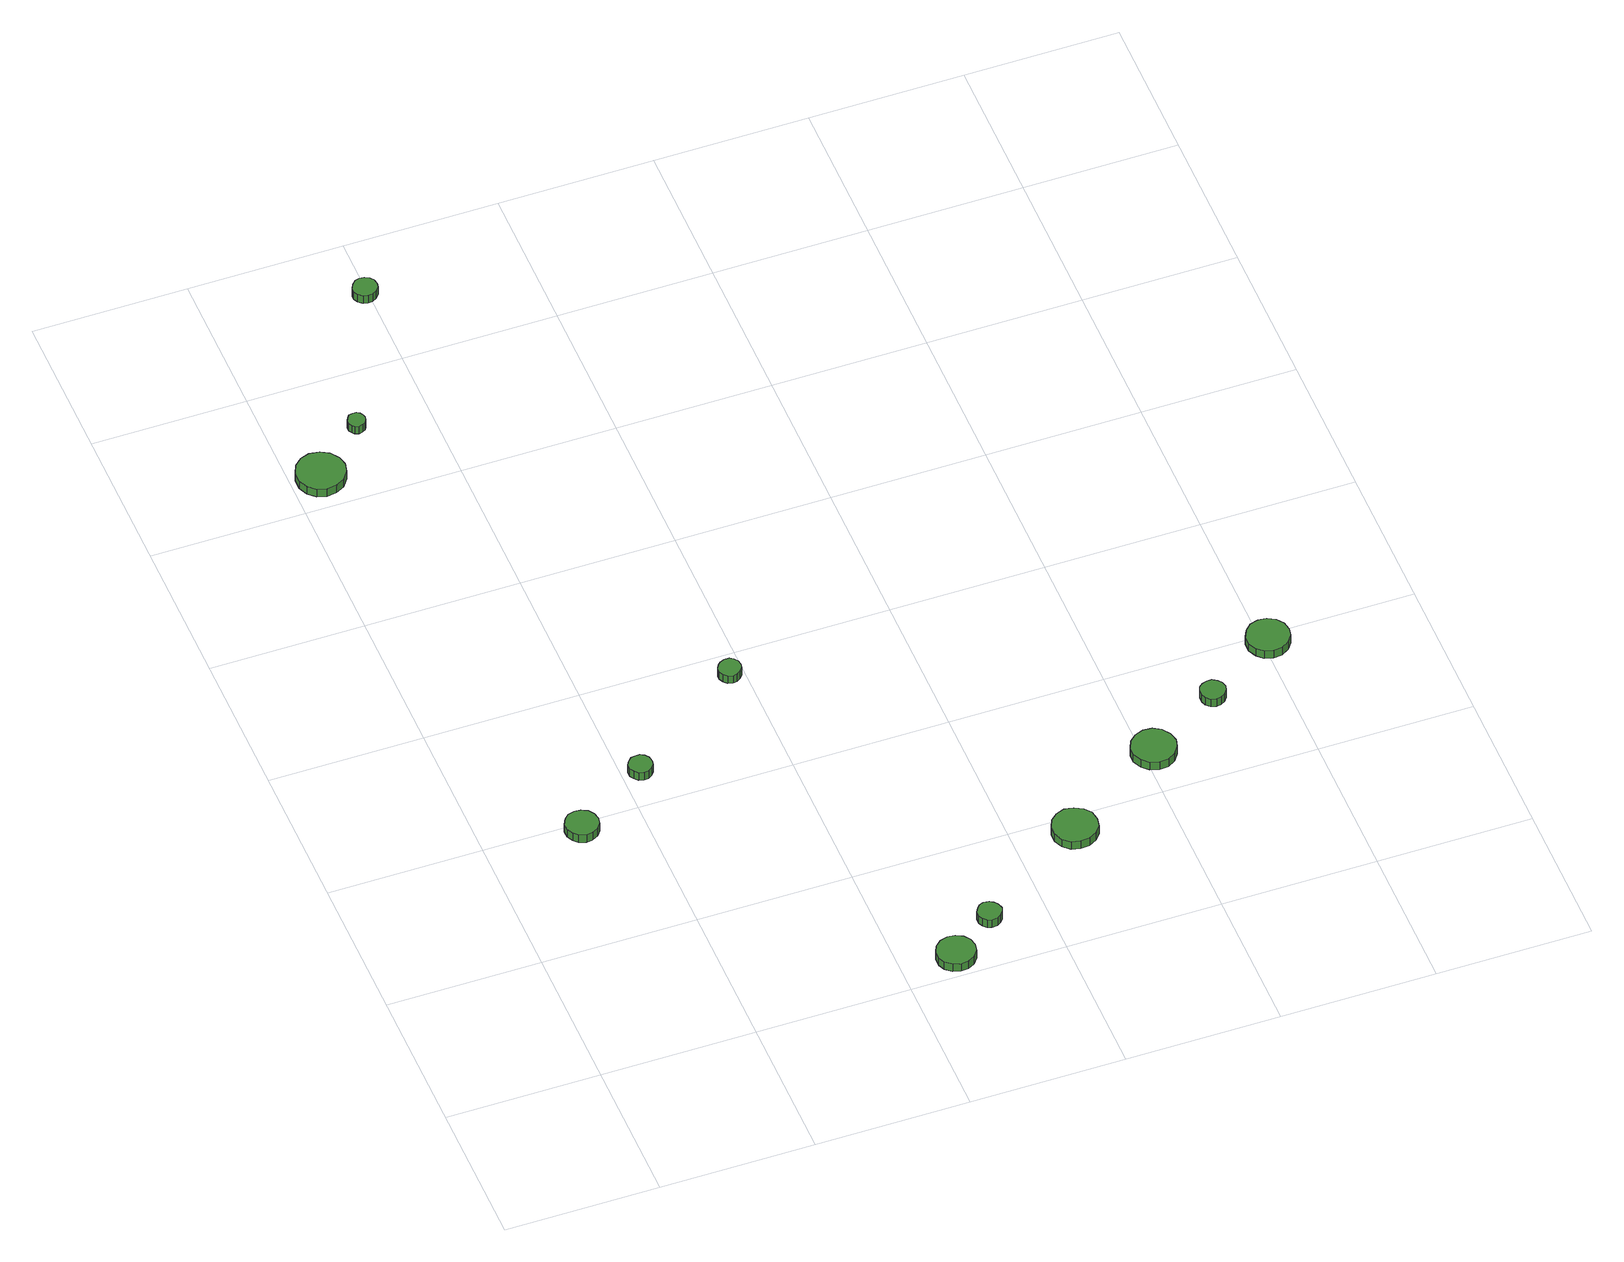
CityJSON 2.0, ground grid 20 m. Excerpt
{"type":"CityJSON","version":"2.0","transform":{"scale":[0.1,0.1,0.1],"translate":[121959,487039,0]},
"CityObjects":{
"tree1":{"type":"SolitaryVegetationObject","attributes":{"function":"something"},"geometry":[{"type":"MultiSurface","lod":"1","boundaries":[[[0,1,2,3,4,5,6,7,8,9,10,11,12,13,14]],[[15,16,17,18,19,20,21,22,23,24,25,26,27,28,29]],[[0,29,28,1]],[[1,28,27,2]],[[2,27,26,3]],[[3,26,25,4]],[[4,25,24,5]],[[5,24,23,6]],[[6,23,22,7]],[[7,22,21,8]],[[8,21,20,9]],[[9,20,19,10]],[[10,19,18,11]],[[11,18,17,12]],[[12,17,16,13]],[[13,16,15,14]],[[14,15,29,0]]]}]},
"tree2":{"type":"SolitaryVegetationObject","attributes":{"function":"something"},"geometry":[{"type":"MultiSurface","lod":"1","boundaries":[[[30,31,32,33,34,35,36,37,38,39,40,41,42,43,44]],[[45,46,47,48,49,50,51,52,53,54,55,56,57,58,59]],[[30,59,58,31]],[[31,58,57,32]],[[32,57,56,33]],[[33,56,55,34]],[[34,55,54,35]],[[35,54,53,36]],[[36,53,52,37]],[[37,52,51,38]],[[38,51,50,39]],[[39,50,49,40]],[[40,49,48,41]],[[41,48,47,42]],[[42,47,46,43]],[[43,46,45,44]],[[44,45,59,30]]]}]},
"tree3":{"type":"SolitaryVegetationObject","attributes":{"function":"something"},"geometry":[{"type":"MultiSurface","lod":"1","boundaries":[[[60,61,62,63,64,65,66,67,68,69,70,71,72,73,74]],[[75,76,77,78,79,80,81,82,83,84,85,86,87,88,89]],[[60,89,88,61]],[[61,88,87,62]],[[62,87,86,63]],[[63,86,85,64]],[[64,85,84,65]],[[65,84,83,66]],[[66,83,82,67]],[[67,82,81,68]],[[68,81,80,69]],[[69,80,79,70]],[[70,79,78,71]],[[71,78,77,72]],[[72,77,76,73]],[[73,76,75,74]],[[74,75,89,60]]]}]},
"tree4":{"type":"SolitaryVegetationObject","attributes":{"function":"something"},"geometry":[{"type":"MultiSurface","lod":"1","boundaries":[[[90,91,92,93,94,95,96,97,98,99,100,101,102,103,104]],[[105,106,107,108,109,110,111,112,113,114,115,116,117,118,119]],[[90,119,118,91]],[[91,118,117,92]],[[92,117,116,93]],[[93,116,115,94]],[[94,115,114,95]],[[95,114,113,96]],[[96,113,112,97]],[[97,112,111,98]],[[98,111,110,99]],[[99,110,109,100]],[[100,109,108,101]],[[101,108,107,102]],[[102,107,106,103]],[[103,106,105,104]],[[104,105,119,90]]]}]},
"tree5":{"type":"SolitaryVegetationObject","attributes":{"function":"something"},"geometry":[{"type":"MultiSurface","lod":"1","boundaries":[[[120,121,122,123,124,125,126,127,128,129,130,131,132,133,134]],[[135,136,137,138,139,140,141,142,143,144,145,146,147,148,149]],[[120,149,148,121]],[[121,148,147,122]],[[122,147,146,123]],[[123,146,145,124]],[[124,145,144,125]],[[125,144,143,126]],[[126,143,142,127]],[[127,142,141,128]],[[128,141,140,129]],[[129,140,139,130]],[[130,139,138,131]],[[131,138,137,132]],[[132,137,136,133]],[[133,136,135,134]],[[134,135,149,120]]]}]},
"tree6":{"type":"SolitaryVegetationObject","attributes":{"function":"something"},"geometry":[{"type":"MultiSurface","lod":"1","boundaries":[[[150,151,152,153,154,155,156,157,158,159,160,161,162,163,164]],[[165,166,167,168,169,170,171,172,173,174,175,176,177,178,179]],[[150,179,178,151]],[[151,178,177,152]],[[152,177,176,153]],[[153,176,175,154]],[[154,175,174,155]],[[155,174,173,156]],[[156,173,172,157]],[[157,172,171,158]],[[158,171,170,159]],[[159,170,169,160]],[[160,169,168,161]],[[161,168,167,162]],[[162,167,166,163]],[[163,166,165,164]],[[164,165,179,150]]]}]},
"tree7":{"type":"SolitaryVegetationObject","attributes":{"function":"something"},"geometry":[{"type":"MultiSurface","lod":"1","boundaries":[[[180,181,182,183,184,185,186,187,188,189,190,191,192,193,194]],[[195,196,197,198,199,200,201,202,203,204,205,206,207,208,209]],[[180,209,208,181]],[[181,208,207,182]],[[182,207,206,183]],[[183,206,205,184]],[[184,205,204,185]],[[185,204,203,186]],[[186,203,202,187]],[[187,202,201,188]],[[188,201,200,189]],[[189,200,199,190]],[[190,199,198,191]],[[191,198,197,192]],[[192,197,196,193]],[[193,196,195,194]],[[194,195,209,180]]]}]},
"tree8":{"type":"SolitaryVegetationObject","attributes":{"function":"something"},"geometry":[{"type":"MultiSurface","lod":"1","boundaries":[[[210,211,212,213,214,215,216,217,218,219,220,221,222,223,224]],[[225,226,227,228,229,230,231,232,233,234,235,236,237,238,239]],[[210,239,238,211]],[[211,238,237,212]],[[212,237,236,213]],[[213,236,235,214]],[[214,235,234,215]],[[215,234,233,216]],[[216,233,232,217]],[[217,232,231,218]],[[218,231,230,219]],[[219,230,229,220]],[[220,229,228,221]],[[221,228,227,222]],[[222,227,226,223]],[[223,226,225,224]],[[224,225,239,210]]]}]},
"tree9":{"type":"SolitaryVegetationObject","attributes":{"function":"something"},"geometry":[{"type":"MultiSurface","lod":"1","boundaries":[[[240,241,242,243,244,245,246,247,248,249,250,251,252,253,254]],[[255,256,257,258,259,260,261,262,263,264,265,266,267,268,269]],[[240,269,268,241]],[[241,268,267,242]],[[242,267,266,243]],[[243,266,265,244]],[[244,265,264,245]],[[245,264,263,246]],[[246,263,262,247]],[[247,262,261,248]],[[248,261,260,249]],[[249,260,259,250]],[[250,259,258,251]],[[251,258,257,252]],[[252,257,256,253]],[[253,256,255,254]],[[254,255,269,240]]]}]},
"tree10":{"type":"SolitaryVegetationObject","attributes":{"function":"something"},"geometry":[{"type":"MultiSurface","lod":"1","boundaries":[[[270,271,272,273,274,275,276,277,278,279,280,281,282,283,284]],[[285,286,287,288,289,290,291,292,293,294,295,296,297,298,299]],[[270,299,298,271]],[[271,298,297,272]],[[272,297,296,273]],[[273,296,295,274]],[[274,295,294,275]],[[275,294,293,276]],[[276,293,292,277]],[[277,292,291,278]],[[278,291,290,279]],[[279,290,289,280]],[[280,289,288,281]],[[281,288,287,282]],[[282,287,286,283]],[[283,286,285,284]],[[284,285,299,270]]]}]},
"tree11":{"type":"SolitaryVegetationObject","attributes":{"function":"something"},"geometry":[{"type":"MultiSurface","lod":"1","boundaries":[[[300,301,302,303,304,305,306,307,308,309,310,311,312,313,314]],[[315,316,317,318,319,320,321,322,323,324,325,326,327,328,329]],[[300,329,328,301]],[[301,328,327,302]],[[302,327,326,303]],[[303,326,325,304]],[[304,325,324,305]],[[305,324,323,306]],[[306,323,322,307]],[[307,322,321,308]],[[308,321,320,309]],[[309,320,319,310]],[[310,319,318,311]],[[311,318,317,312]],[[312,317,316,313]],[[313,316,315,314]],[[314,315,329,300]]]}]},
"tree12":{"type":"SolitaryVegetationObject","attributes":{"function":"something"},"geometry":[{"type":"MultiSurface","lod":"1","boundaries":[[[330,331,332,333,334,335,336,337,338,339,340,341,342,343,344]],[[345,346,347,348,349,350,351,352,353,354,355,356,357,358,359]],[[330,359,358,331]],[[331,358,357,332]],[[332,357,356,333]],[[333,356,355,334]],[[334,355,354,335]],[[335,354,353,336]],[[336,353,352,337]],[[337,352,351,338]],[[338,351,350,339]],[[339,350,349,340]],[[340,349,348,341]],[[341,348,347,342]],[[342,347,346,343]],[[343,346,345,344]],[[344,345,359,330]]]}]}
},
"vertices":[
[144,387,16],[142,396,16],[137,403,16],[129,407,16],[121,408,16],[112,406,16],[106,400,16],[102,392,16],[102,383,16],[106,375,16],[112,369,16],[121,366,16],[129,367,16],[137,371,16],[142,378,16],[142,378,3],[137,371,3],[129,367,3],[121,366,3],[112,369,3],[106,375,3],[102,383,3],[102,392,3],[106,400,3],[112,406,3],[121,408,3],[129,407,3],[137,403,3],[142,396,3],[144,387,3],
[69,1048,15],[66,1060,15],[58,1071,15],[47,1077,15],[34,1079,15],[22,1075,15],[12,1066,15],[7,1054,15],[7,1041,15],[12,1029,15],[22,1020,15],[34,1016,15],[47,1018,15],[58,1024,15],[66,1035,15],[66,1035,2],[58,1024,2],[47,1018,2],[34,1016,2],[22,1020,2],[12,1029,2],[7,1041,2],[7,1054,2],[12,1066,2],[22,1075,2],[34,1079,2],[47,1077,2],[58,1071,2],[66,1060,2],[69,1048,2],
[239,455,14],[238,462,14],[234,467,14],[229,470,14],[223,470,14],[217,469,14],[212,464,14],[209,459,14],[209,452,14],[212,447,14],[217,442,14],[223,440,14],[229,441,14],[234,444,14],[238,449,14],[238,449,1],[234,444,1],[229,441,1],[223,440,1],[217,442,1],[212,447,1],[209,452,1],[209,459,1],[212,464,1],[217,469,1],[223,470,1],[229,470,1],[234,467,1],[238,462,1],[239,455,1],
[119,1112,15],[118,1116,15],[116,1120,15],[112,1123,15],[107,1123,15],[102,1122,15],[99,1118,15],[97,1114,15],[97,1109,15],[99,1105,15],[102,1102,15],[107,1100,15],[112,1101,15],[116,1103,15],[118,1107,15],[118,1107,2],[116,1103,2],[112,1101,2],[107,1100,2],[102,1102,2],[99,1105,2],[97,1109,2],[97,1114,2],[99,1118,2],[102,1122,2],[107,1123,2],[112,1123,2],[116,1120,2],[118,1116,2],[119,1112,2],
[494,31,14],[492,41,14],[486,49,14],[477,54,14],[467,55,14],[457,52,14],[449,45,14],[445,36,14],[445,26,14],[449,17,14],[457,10,14],[467,7,14],[477,8,14],[486,13,14],[492,21,14],[492,21,1],[486,13,1],[477,8,1],[467,7,1],[457,10,1],[449,17,1],[445,26,1],[445,36,1],[449,45,1],[457,52,1],[467,55,1],[477,54,1],[486,49,1],[492,41,1],[494,31,1],
[396,567,15],[395,573,15],[391,578,15],[386,581,15],[380,581,15],[374,579,15],[370,575,15],[367,570,15],[367,564,15],[370,558,15],[374,554,15],[380,552,15],[386,553,15],[391,556,15],[395,561,15],[395,561,2],[391,556,2],[386,553,2],[380,552,2],[374,554,2],[370,558,2],[367,564,2],[367,570,2],[370,575,2],[374,579,2],[380,581,2],[386,581,2],[391,578,2],[395,573,2],[396,567,2],
[546,77,14],[544,84,14],[540,89,14],[535,92,14],[528,93,14],[522,91,14],[518,86,14],[515,81,14],[515,74,14],[518,68,14],[522,64,14],[528,62,14],[535,63,14],[540,66,14],[544,71,14],[544,71,1],[540,66,1],[535,63,1],[528,62,1],[522,64,1],[518,68,1],[515,74,1],[515,81,1],[518,86,1],[522,91,1],[528,93,1],[535,92,1],[540,89,1],[544,84,1],[546,77,1],
[210,1311,19],[209,1318,19],[205,1323,19],[199,1326,19],[193,1327,19],[187,1325,19],[182,1320,19],[179,1314,19],[179,1308,19],[182,1302,19],[187,1298,19],[193,1296,19],[199,1297,19],[205,1300,19],[209,1305,19],[209,1305,6],[205,1300,6],[199,1297,6],[193,1296,6],[187,1298,6],[182,1302,6],[179,1308,6],[179,1314,6],[182,1320,6],[187,1325,6],[193,1327,6],[199,1326,6],[205,1323,6],[209,1318,6],[210,1311,6],
[705,173,16],[703,185,16],[696,194,16],[685,200,16],[673,202,16],[662,198,16],[653,190,16],[648,179,16],[648,167,16],[653,156,16],[662,148,16],[673,145,16],[685,146,16],[696,152,16],[703,161,16],[703,161,3],[696,152,3],[685,146,3],[673,145,3],[662,148,3],[653,156,3],[648,167,3],[648,179,3],[653,190,3],[662,198,3],[673,202,3],[685,200,3],[696,194,3],[703,185,3],[705,173,3],
[841,263,15],[838,275,15],[831,285,15],[821,291,15],[809,292,15],[798,288,15],[789,280,15],[784,269,15],[784,258,15],[789,247,15],[798,239,15],[809,235,15],[821,236,15],[831,242,15],[838,252,15],[838,252,2],[831,242,2],[821,236,2],[809,235,2],[798,239,2],[789,247,2],[784,258,2],[784,269,2],[789,280,2],[798,288,2],[809,292,2],[821,291,2],[831,285,2],[838,275,2],[841,263,2],
[929,326,14],[927,333,14],[923,338,14],[917,342,14],[911,342,14],[904,340,14],[899,336,14],[897,330,14],[897,323,14],[899,317,14],[904,312,14],[911,310,14],[917,311,14],[923,314,14],[927,320,14],[927,320,1],[923,314,1],[917,311,1],[911,310,1],[904,312,1],[899,317,1],[897,323,1],[897,330,1],[899,336,1],[904,340,1],[911,342,1],[917,342,1],[923,338,1],[927,333,1],[929,326,1],
[1034,388,14],[1032,399,14],[1025,408,14],[1015,414,14],[1004,415,14],[993,412,14],[985,404,14],[980,394,14],[980,382,14],[985,372,14],[993,364,14],[1004,361,14],[1015,362,14],[1025,368,14],[1032,377,14],[1032,377,1],[1025,368,1],[1015,362,1],[1004,361,1],[993,364,1],[985,372,1],[980,382,1],[980,394,1],[985,404,1],[993,412,1],[1004,415,1],[1015,414,1],[1025,408,1],[1032,399,1],[1034,388,1]
]}
